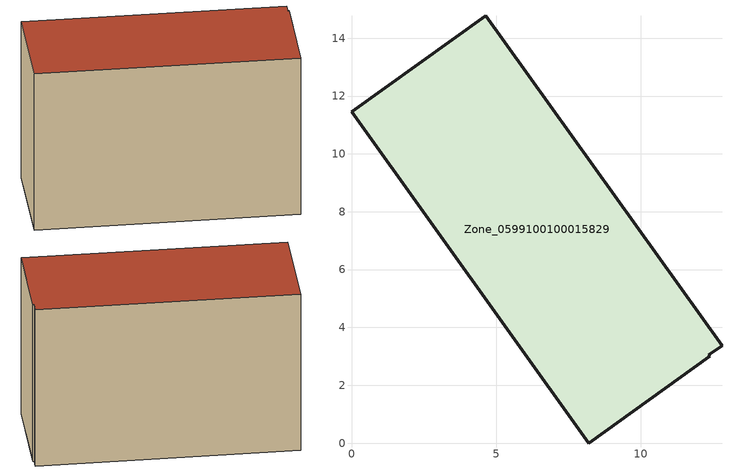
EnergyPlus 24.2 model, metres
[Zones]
Zone_0599100100015829
 floor ground (C_G): 12.81,3.36 12.36,3.05 12.39,3 8.2,0 0,11.45 4.64,14.77 z0
 wall outside (C_F): 12.81,3.36 4.64,14.77 0,11.45 8.2,0 12.39,3 12.36,3.05 12.81,3.36 z0:9.35
 roof outside (C_R): 12.36,3.05 12.81,3.36 4.64,14.77 0,11.45 8.2,0 12.39,3 z9.35
[BUILDING]
Pand.0599100100015829: North Axis=0; Terrain=City; Loads Convergence Tolerance Value=0.04; Temperature Convergence Tolerance Value=0.4; Solar Distribution=FullExterior; Maximum Number of Warmup Days=25; Minimum Number of Warmup Days=1
[Site:Location]
Rotterdam.The.Hague.AP_ZH_NLD Design_Conditions: Latitude=51.96; Longitude=4.45; Time Zone=1; Elevation=-4.5
[SITE:GROUNDTEMPERATURE:BUILDINGSURFACE]
18, 18, 18, 18, 18, 18, 18, 18, 18, 18, 18, 18
[MATERIAL] Thermal Absorptance=0.9; Solar Absorptance=0.7; Visible Absorptance=0.7
Name | Roughness | Thickness | Conductivity | Density | Specific Heat
G.TI.2015-2018 | MediumSmooth | 0.15 | 0.0428571 | 540 | 1210
F.TI.2015-2018 | Rough | 0.3 | 0.0666667 | 1920 | 840
R.TI.2015-2018 | MediumRough | 0.2 | 0.0333333 | 1500 | 1000
[CONSTRUCTION]
C_G: G.TI.2015-2018
C_F: F.TI.2015-2018
C_R: R.TI.2015-2018
[ZONE]
Zone_0599100100015829: Type=1; Multiplier=1; Ceiling Height=Autocalculate; Volume=Autocalculate; Floor Area=autocalculate; Part of Total Floor Area=Yes
[ZONEINFILTRATION:DESIGNFLOWRATE]
Infil_Zone_0599100100015829: Zone or ZoneList or Space or SpaceList=Zone_0599100100015829; Schedule=AlwaysOn; Design Flow Rate Calculation Method=Flow/Area; Flow Rate per Floor Area=0.0015; Constant Term Coefficient=1; Temperature Term Coefficient=0; Velocity Term Coefficient=0; Velocity Squared Term Coefficient=0
[HVACTEMPLATE:ZONE:IDEALLOADSAIRSYSTEM]
Zone_0599100100015829: Maximum Heating Supply Air Temperature=50; Minimum Cooling Supply Air Temperature=13; Maximum Heating Supply Air Humidity Ratio=0.0156; Minimum Cooling Supply Air Humidity Ratio=0.0077; Heating Limit=NoLimit; Cooling Limit=NoLimit; Dehumidification Control Type=ConstantSensibleHeatRatio; Cooling Sensible Heat Ratio=0.7; Dehumidification Setpoint=60; Humidification Control Type=None; Humidification Setpoint=30; Outdoor Air Method=None; Outdoor Air Flow Rate per Person=0.00944; Outdoor Air Flow Rate per Zone Floor Area=0; Outdoor Air Flow Rate per Zone=0; Demand Controlled Ventilation Type=None; Outdoor Air Economizer Type=NoEconomizer; Heat Recovery Type=None; Sensible Heat Recovery Effectiveness=0.7; Latent Heat Recovery Effectiveness=0.65
[ZONECONTROL:THERMOSTAT]
ThermostatControl_Zone_0599100100015829: Zone or ZoneList=Zone_0599100100015829; Control Type Schedule=DualSetpointControlType; Control 1=Thermostat_Zone_0599100100015829; Temperature Difference Between Cutout And Setpoint=0
[THERMOSTATSETPOINT:DUALSETPOINT]
Thermostat_Zone_0599100100015829: Heating Setpoint Temperature Schedule=HeatingSetpoint_Zone_0599100100015829; Cooling Setpoint Temperature Schedule=CoolingSetpoint_Zone_0599100100015829
[SCHEDULE:COMPACT]
HeatingSetpoint_Zone_0599100100015829: Through: 12/31, For: AllDays, Until: 24:00, 21
CoolingSetpoint_Zone_0599100100015829: Through: 12/31, For: AllDays, Until: 24:00, 24
DualSetpointControlType: Through: 12/31, For: AllDays, Until: 24:00, 4
AlwaysOn: Through: 12/31, For: AllDays, Until: 24:00, 1
